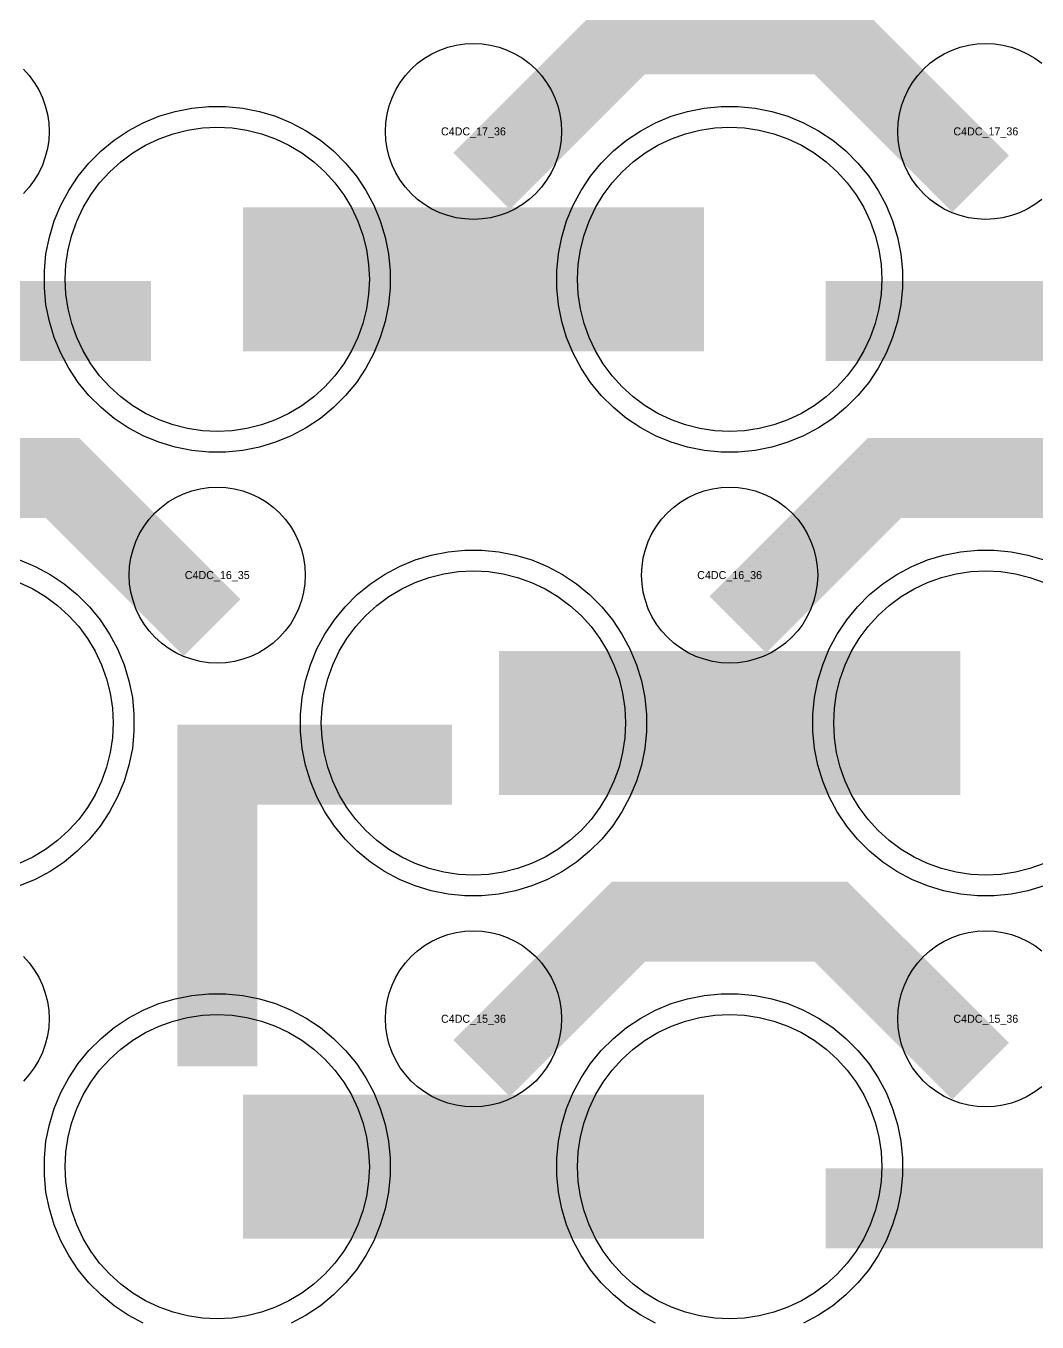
# Model space of a CAD drawing. Extents: x -11880 to 11880, y -14992 to 14992.
# Drawn here: x -619.7 to -304, y -12809.6 to -12404.9 of the extents above; entities that cross this region are included whole.
import ezdxf
from ezdxf.enums import TextEntityAlignment as Align

# ---------------------------------------------------------------- set-up
doc = ezdxf.new("R2010")
doc.units = 0
doc.header["$MEASUREMENT"] = 0
for name, color, linetype in [('GDS_775_DT_237', 138, 'CONTINUOUS'), ('RDL1_FS', 34, 'CONTINUOUS'), ('RDL_BS', 160, 'CONTINUOUS')]:
    doc.layers.add(name, color=color, linetype=linetype)

msp = doc.modelspace()

# ---------------------------------------------------------------- linework, layer by layer
at = {"layer": 'RDL1_FS', "color": 241, "true_color": 0xf7abae}
for points in [[(-560, -12531.484), (-564.657, -12531.255), (-569.268, -12530.571), (-573.791, -12529.439), (-578.181, -12527.867), (-582.395, -12525.875), (-586.395, -12523.477), (-590.14, -12520.699), (-593.594, -12517.569), (-596.724, -12514.115), (-599.502, -12510.37), (-601.9, -12506.37), (-603.892, -12502.156), (-605.464, -12497.766), (-606.596, -12493.243), (-607.28, -12488.632), (-607.509, -12483.975), (-607.28, -12479.318), (-606.596, -12474.707), (-605.464, -12470.184), (-603.892, -12465.794), (-601.9, -12461.58), (-599.502, -12457.58), (-596.724, -12453.835), (-593.594, -12450.381), (-590.14, -12447.251), (-586.395, -12444.473), (-582.395, -12442.075), (-578.181, -12440.083), (-573.791, -12438.511), (-569.268, -12437.379), (-564.657, -12436.695), (-560, -12436.466), (-555.343, -12436.695), (-550.732, -12437.379), (-546.209, -12438.511), (-541.819, -12440.083), (-537.605, -12442.075), (-533.605, -12444.473), (-529.86, -12447.251), (-526.406, -12450.381), (-523.276, -12453.835), (-520.498, -12457.58), (-518.1, -12461.58), (-516.108, -12465.794), (-514.536, -12470.184), (-513.404, -12474.707), (-512.72, -12479.318), (-512.491, -12483.975), (-512.72, -12488.632), (-513.404, -12493.243), (-514.536, -12497.766), (-516.108, -12502.156), (-518.1, -12506.37), (-520.498, -12510.37), (-523.276, -12514.115), (-526.406, -12517.569), (-529.86, -12520.699), (-533.605, -12523.477), (-537.605, -12525.875), (-541.819, -12527.867), (-546.209, -12529.439), (-550.732, -12530.571), (-555.343, -12531.255)], [(-400, -12531.484), (-404.657, -12531.255), (-409.268, -12530.571), (-413.791, -12529.439), (-418.181, -12527.867), (-422.395, -12525.875), (-426.395, -12523.477), (-430.14, -12520.699), (-433.594, -12517.569), (-436.724, -12514.115), (-439.502, -12510.37), (-441.9, -12506.37), (-443.892, -12502.156), (-445.464, -12497.766), (-446.596, -12493.243), (-447.28, -12488.632), (-447.509, -12483.975), (-447.28, -12479.318), (-446.596, -12474.707), (-445.464, -12470.184), (-443.892, -12465.794), (-441.9, -12461.58), (-439.502, -12457.58), (-436.724, -12453.835), (-433.594, -12450.381), (-430.14, -12447.251), (-426.395, -12444.473), (-422.395, -12442.075), (-418.181, -12440.083), (-413.791, -12438.511), (-409.268, -12437.379), (-404.657, -12436.695), (-400, -12436.466), (-395.343, -12436.695), (-390.732, -12437.379), (-386.209, -12438.511), (-381.819, -12440.083), (-377.605, -12442.075), (-373.605, -12444.473), (-369.86, -12447.251), (-366.406, -12450.381), (-363.276, -12453.835), (-360.498, -12457.58), (-358.1, -12461.58), (-356.108, -12465.794), (-354.536, -12470.184), (-353.404, -12474.707), (-352.72, -12479.318), (-352.491, -12483.975), (-352.72, -12488.632), (-353.404, -12493.243), (-354.536, -12497.766), (-356.108, -12502.156), (-358.1, -12506.37), (-360.498, -12510.37), (-363.276, -12514.115), (-366.406, -12517.569), (-369.86, -12520.699), (-373.605, -12523.477), (-377.605, -12525.875), (-381.819, -12527.867), (-386.209, -12529.439), (-390.732, -12530.571), (-395.343, -12531.255)]]:
    msp.add_lwpolyline(points, close=True, dxfattribs=at)
for points in [[(-551.998, -12483.975, 45, 45, 0), (-479.998, -12483.975, 45, 45, 0)], [(-479.998, -12483.975, 45, 45, 0), (-407.998, -12483.975, 45, 45, 0)]]:
    msp.add_lwpolyline(points, format="xyseb", dxfattribs=at)
at = {"layer": 'RDL1_FS'}
for points in [[(-480, -12670.049), (-484.657, -12669.82), (-489.268, -12669.136), (-493.791, -12668.004), (-498.181, -12666.432), (-502.395, -12664.44), (-506.395, -12662.042), (-510.14, -12659.264), (-513.594, -12656.134), (-516.724, -12652.68), (-519.502, -12648.935), (-521.9, -12644.935), (-523.892, -12640.721), (-525.464, -12636.331), (-526.596, -12631.808), (-527.28, -12627.197), (-527.509, -12622.54), (-527.28, -12617.883), (-526.596, -12613.272), (-525.464, -12608.749), (-523.892, -12604.359), (-521.9, -12600.145), (-519.502, -12596.145), (-516.724, -12592.4), (-513.594, -12588.946), (-510.14, -12585.816), (-506.395, -12583.038), (-502.395, -12580.64), (-498.181, -12578.648), (-493.791, -12577.076), (-489.268, -12575.944), (-484.657, -12575.26), (-480, -12575.031), (-475.343, -12575.26), (-470.732, -12575.944), (-466.209, -12577.076), (-461.819, -12578.648), (-457.605, -12580.64), (-453.605, -12583.038), (-449.86, -12585.816), (-446.406, -12588.946), (-443.276, -12592.4), (-440.498, -12596.145), (-438.1, -12600.145), (-436.108, -12604.359), (-434.536, -12608.749), (-433.404, -12613.272), (-432.72, -12617.883), (-432.491, -12622.54), (-432.72, -12627.197), (-433.404, -12631.808), (-434.536, -12636.331), (-436.108, -12640.721), (-438.1, -12644.935), (-440.498, -12648.935), (-443.276, -12652.68), (-446.406, -12656.134), (-449.86, -12659.264), (-453.605, -12662.042), (-457.605, -12664.44), (-461.819, -12666.432), (-466.209, -12668.004), (-470.732, -12669.136), (-475.343, -12669.82)], [(-560, -12808.614), (-564.657, -12808.385), (-569.268, -12807.701), (-573.791, -12806.569), (-578.181, -12804.997), (-582.395, -12803.005), (-586.395, -12800.607), (-590.14, -12797.829), (-593.594, -12794.699), (-596.724, -12791.245), (-599.502, -12787.5), (-601.9, -12783.5), (-603.892, -12779.286), (-605.464, -12774.896), (-606.596, -12770.373), (-607.28, -12765.762), (-607.509, -12761.105), (-607.28, -12756.448), (-606.596, -12751.837), (-605.464, -12747.314), (-603.892, -12742.924), (-601.9, -12738.71), (-599.502, -12734.71), (-596.724, -12730.965), (-593.594, -12727.511), (-590.14, -12724.381), (-586.395, -12721.603), (-582.395, -12719.205), (-578.181, -12717.213), (-573.791, -12715.641), (-569.268, -12714.509), (-564.657, -12713.825), (-560, -12713.596), (-555.343, -12713.825), (-550.732, -12714.509), (-546.209, -12715.641), (-541.819, -12717.213), (-537.605, -12719.205), (-533.605, -12721.603), (-529.86, -12724.381), (-526.406, -12727.511), (-523.276, -12730.965), (-520.498, -12734.71), (-518.1, -12738.71), (-516.108, -12742.924), (-514.536, -12747.314), (-513.404, -12751.837), (-512.72, -12756.448), (-512.491, -12761.105), (-512.72, -12765.762), (-513.404, -12770.373), (-514.536, -12774.896), (-516.108, -12779.286), (-518.1, -12783.5), (-520.498, -12787.5), (-523.276, -12791.245), (-526.406, -12794.699), (-529.86, -12797.829), (-533.605, -12800.607), (-537.605, -12803.005), (-541.819, -12804.997), (-546.209, -12806.569), (-550.732, -12807.701), (-555.343, -12808.385)], [(-400, -12808.614), (-404.657, -12808.385), (-409.268, -12807.701), (-413.791, -12806.569), (-418.181, -12804.997), (-422.395, -12803.005), (-426.395, -12800.607), (-430.14, -12797.829), (-433.594, -12794.699), (-436.724, -12791.245), (-439.502, -12787.5), (-441.9, -12783.5), (-443.892, -12779.286), (-445.464, -12774.896), (-446.596, -12770.373), (-447.28, -12765.762), (-447.509, -12761.105), (-447.28, -12756.448), (-446.596, -12751.837), (-445.464, -12747.314), (-443.892, -12742.924), (-441.9, -12738.71), (-439.502, -12734.71), (-436.724, -12730.965), (-433.594, -12727.511), (-430.14, -12724.381), (-426.395, -12721.603), (-422.395, -12719.205), (-418.181, -12717.213), (-413.791, -12715.641), (-409.268, -12714.509), (-404.657, -12713.825), (-400, -12713.596), (-395.343, -12713.825), (-390.732, -12714.509), (-386.209, -12715.641), (-381.819, -12717.213), (-377.605, -12719.205), (-373.605, -12721.603), (-369.86, -12724.381), (-366.406, -12727.511), (-363.276, -12730.965), (-360.498, -12734.71), (-358.1, -12738.71), (-356.108, -12742.924), (-354.536, -12747.314), (-353.404, -12751.837), (-352.72, -12756.448), (-352.491, -12761.105), (-352.72, -12765.762), (-353.404, -12770.373), (-354.536, -12774.896), (-356.108, -12779.286), (-358.1, -12783.5), (-360.498, -12787.5), (-363.276, -12791.245), (-366.406, -12794.699), (-369.86, -12797.829), (-373.605, -12800.607), (-377.605, -12803.005), (-381.819, -12804.997), (-386.209, -12806.569), (-390.732, -12807.701), (-395.343, -12808.385)]]:
    msp.add_lwpolyline(points, close=True, dxfattribs=at)
msp.add_lwpolyline([(-301.819, -12666.432), (-306.209, -12668.004), (-310.732, -12669.136), (-315.343, -12669.82), (-320, -12670.049), (-324.657, -12669.82), (-329.268, -12669.136), (-333.791, -12668.004), (-338.181, -12666.432), (-342.395, -12664.44), (-346.395, -12662.042), (-350.14, -12659.264), (-353.594, -12656.134), (-356.724, -12652.68), (-359.502, -12648.935), (-361.9, -12644.935), (-363.892, -12640.721), (-365.464, -12636.331), (-366.596, -12631.808), (-367.28, -12627.197), (-367.509, -12622.54), (-367.28, -12617.883), (-366.596, -12613.272), (-365.464, -12608.749), (-363.892, -12604.359), (-361.9, -12600.145), (-359.502, -12596.145), (-356.724, -12592.4), (-353.594, -12588.946), (-350.14, -12585.816), (-346.395, -12583.038), (-342.395, -12580.64), (-338.181, -12578.648), (-333.791, -12577.076), (-329.268, -12575.944), (-324.657, -12575.26), (-320, -12575.031), (-315.343, -12575.26), (-310.732, -12575.944), (-306.209, -12577.076), (-301.819, -12578.648)], dxfattribs=at)
at = {"layer": 'RDL1_FS', "color": 241, "true_color": 0xf7abae}
msp.add_lwpolyline([(-621.819, -12578.648), (-617.605, -12580.64), (-613.605, -12583.038), (-609.86, -12585.816), (-606.406, -12588.946), (-603.276, -12592.4), (-600.498, -12596.145), (-598.1, -12600.145), (-596.108, -12604.359), (-594.536, -12608.749), (-593.404, -12613.272), (-592.72, -12617.883), (-592.491, -12622.54), (-592.72, -12627.197), (-593.404, -12631.808), (-594.536, -12636.331), (-596.108, -12640.721), (-598.1, -12644.935), (-600.498, -12648.935), (-603.276, -12652.68), (-606.406, -12656.134), (-609.86, -12659.264), (-613.605, -12662.042), (-617.605, -12664.44), (-621.819, -12666.432)], dxfattribs=at)
at = {"layer": 'RDL1_FS'}
for points in [[(-471.998, -12622.54, 45, 45, 0), (-399.998, -12622.54, 45, 45, 0)], [(-399.998, -12622.54, 45, 45, 0), (-327.998, -12622.54, 45, 45, 0)], [(-551.998, -12761.105, 45, 45, 0), (-479.998, -12761.105, 45, 45, 0)], [(-479.998, -12761.105, 45, 45, 0), (-407.998, -12761.105, 45, 45, 0)]]:
    msp.add_lwpolyline(points, format="xyseb", dxfattribs=at)
at = {"layer": 'RDL_BS'}
for points in [[(-477.438, -12453.289, 25, 25, 0), (-431.623, -12407.474, 25, 25, 0), (-398.07, -12407.474, 25, 25, 0)], [(-321.599, -12454.188, 25, 25, 0), (-368.313, -12407.474, 25, 25, 0), (-398.071, -12407.474, 25, 25, 0)], [(-561.599, -12592.753, 25, 25, 0), (-608.313, -12546.039, 25, 25, 0), (-638.071, -12546.039, 25, 25, 0)], [(-397.438, -12591.854, 25, 25, 0), (-351.623, -12546.039, 25, 25, 0), (-318.07, -12546.039, 25, 25, 0)], [(-241.599, -12592.753, 25, 25, 0), (-288.313, -12546.039, 25, 25, 0), (-318.071, -12546.039, 25, 25, 0)], [(-560, -12729.81, 25, 25, 0), (-560, -12623.033, 25, 25, 0)], [(-572.5, -12635.533, 25, 25, 0), (-486.667, -12635.533, 25, 25, 0)], [(-532.944, -12635.533, 25, 25, 0), (-491.74, -12635.533, 25, 25, 0)], [(-560, -12653.502, 25, 25, 0), (-560, -12699.122, 25, 25, 0)], [(-477.438, -12730.419, 25, 25, 0), (-431.623, -12684.604, 25, 25, 0), (-398.07, -12684.604, 25, 25, 0)], [(-321.599, -12731.318, 25, 25, 0), (-368.313, -12684.604, 25, 25, 0), (-398.071, -12684.604, 25, 25, 0)], [(-369.984, -12774.118, 25, 25, 0), (-260.719, -12774.118, 25, 25, 0)]]:
    msp.add_lwpolyline(points, format="xyseb", dxfattribs=at)
for points in [[(-480, -12465.281), (-482.693, -12465.149), (-485.365, -12464.753), (-487.984, -12464.096), (-490.519, -12463.189), (-492.956, -12462.037), (-495.28, -12460.644), (-497.443, -12459.041), (-499.442, -12457.229), (-501.254, -12455.23), (-502.857, -12453.067), (-504.25, -12450.743), (-505.402, -12448.306), (-506.309, -12445.771), (-506.966, -12443.152), (-507.362, -12440.48), (-507.494, -12437.787), (-507.362, -12435.094), (-506.966, -12432.422), (-506.309, -12429.803), (-505.402, -12427.268), (-504.25, -12424.831), (-502.857, -12422.507), (-501.254, -12420.344), (-499.442, -12418.345), (-497.443, -12416.533), (-495.28, -12414.93), (-492.956, -12413.537), (-490.519, -12412.385), (-487.984, -12411.478), (-485.365, -12410.821), (-482.693, -12410.425), (-480, -12410.293), (-477.307, -12410.425), (-474.635, -12410.821), (-472.016, -12411.478), (-469.481, -12412.385), (-467.044, -12413.537), (-464.72, -12414.93), (-462.557, -12416.533), (-460.558, -12418.345), (-458.746, -12420.344), (-457.143, -12422.507), (-455.75, -12424.831), (-454.598, -12427.268), (-453.691, -12429.803), (-453.034, -12432.422), (-452.638, -12435.094), (-452.506, -12437.787), (-452.638, -12440.48), (-453.034, -12443.152), (-453.691, -12445.771), (-454.598, -12448.306), (-455.75, -12450.743), (-457.143, -12453.067), (-458.746, -12455.23), (-460.558, -12457.229), (-462.557, -12459.041), (-464.72, -12460.644), (-467.044, -12462.037), (-469.481, -12463.189), (-472.016, -12464.096), (-474.635, -12464.753), (-477.307, -12465.149)], [(-560, -12603.846), (-562.693, -12603.714), (-565.365, -12603.318), (-567.984, -12602.661), (-570.519, -12601.754), (-572.956, -12600.602), (-575.28, -12599.209), (-577.443, -12597.606), (-579.442, -12595.794), (-581.254, -12593.795), (-582.857, -12591.632), (-584.25, -12589.308), (-585.402, -12586.871), (-586.309, -12584.336), (-586.966, -12581.717), (-587.362, -12579.045), (-587.494, -12576.352), (-587.362, -12573.659), (-586.966, -12570.987), (-586.309, -12568.368), (-585.402, -12565.833), (-584.25, -12563.396), (-582.857, -12561.072), (-581.254, -12558.909), (-579.442, -12556.91), (-577.443, -12555.098), (-575.28, -12553.495), (-572.956, -12552.102), (-570.519, -12550.95), (-567.984, -12550.043), (-565.365, -12549.386), (-562.693, -12548.99), (-560, -12548.858), (-557.307, -12548.99), (-554.635, -12549.386), (-552.016, -12550.043), (-549.481, -12550.95), (-547.044, -12552.102), (-544.72, -12553.495), (-542.557, -12555.098), (-540.558, -12556.91), (-538.746, -12558.909), (-537.143, -12561.072), (-535.75, -12563.396), (-534.598, -12565.833), (-533.691, -12568.368), (-533.034, -12570.987), (-532.638, -12573.659), (-532.506, -12576.352), (-532.638, -12579.045), (-533.034, -12581.717), (-533.691, -12584.336), (-534.598, -12586.871), (-535.75, -12589.308), (-537.143, -12591.632), (-538.746, -12593.795), (-540.558, -12595.794), (-542.557, -12597.606), (-544.72, -12599.209), (-547.044, -12600.602), (-549.481, -12601.754), (-552.016, -12602.661), (-554.635, -12603.318), (-557.307, -12603.714)], [(-400, -12603.846), (-402.693, -12603.714), (-405.365, -12603.318), (-407.984, -12602.661), (-410.519, -12601.754), (-412.956, -12600.602), (-415.28, -12599.209), (-417.443, -12597.606), (-419.442, -12595.794), (-421.254, -12593.795), (-422.857, -12591.632), (-424.25, -12589.308), (-425.402, -12586.871), (-426.309, -12584.336), (-426.966, -12581.717), (-427.362, -12579.045), (-427.494, -12576.352), (-427.362, -12573.659), (-426.966, -12570.987), (-426.309, -12568.368), (-425.402, -12565.833), (-424.25, -12563.396), (-422.857, -12561.072), (-421.254, -12558.909), (-419.442, -12556.91), (-417.443, -12555.098), (-415.28, -12553.495), (-412.956, -12552.102), (-410.519, -12550.95), (-407.984, -12550.043), (-405.365, -12549.386), (-402.693, -12548.99), (-400, -12548.858), (-397.307, -12548.99), (-394.635, -12549.386), (-392.016, -12550.043), (-389.481, -12550.95), (-387.044, -12552.102), (-384.72, -12553.495), (-382.557, -12555.098), (-380.558, -12556.91), (-378.746, -12558.909), (-377.143, -12561.072), (-375.75, -12563.396), (-374.598, -12565.833), (-373.691, -12568.368), (-373.034, -12570.987), (-372.638, -12573.659), (-372.506, -12576.352), (-372.638, -12579.045), (-373.034, -12581.717), (-373.691, -12584.336), (-374.598, -12586.871), (-375.75, -12589.308), (-377.143, -12591.632), (-378.746, -12593.795), (-380.558, -12595.794), (-382.557, -12597.606), (-384.72, -12599.209), (-387.044, -12600.602), (-389.481, -12601.754), (-392.016, -12602.661), (-394.635, -12603.318), (-397.307, -12603.714)], [(-482.644, -12676.54), (-487.938, -12676.023), (-493.165, -12674.977), (-498.205, -12673.446), (-503.115, -12671.415), (-507.777, -12668.923), (-512.191, -12665.976), (-516.292, -12662.614), (-520.074, -12658.832), (-523.436, -12654.731), (-526.383, -12650.317), (-528.875, -12645.655), (-530.906, -12640.745), (-532.437, -12635.705), (-533.483, -12630.478), (-534, -12625.184), (-534, -12619.896), (-533.483, -12614.602), (-532.437, -12609.375), (-530.906, -12604.335), (-528.875, -12599.425), (-526.383, -12594.763), (-523.436, -12590.349), (-520.074, -12586.248), (-516.292, -12582.466), (-512.191, -12579.104), (-507.777, -12576.157), (-503.115, -12573.665), (-498.205, -12571.634), (-493.165, -12570.103), (-487.938, -12569.057), (-482.644, -12568.54), (-477.356, -12568.54), (-472.062, -12569.057), (-466.835, -12570.103), (-461.795, -12571.634), (-456.885, -12573.665), (-452.223, -12576.157), (-447.809, -12579.104), (-443.708, -12582.466), (-439.926, -12586.248), (-436.564, -12590.349), (-433.617, -12594.763), (-431.125, -12599.425), (-429.094, -12604.335), (-427.563, -12609.375), (-426.517, -12614.602), (-426, -12619.896), (-426, -12625.184), (-426.517, -12630.478), (-427.563, -12635.705), (-429.094, -12640.745), (-431.125, -12645.655), (-433.617, -12650.317), (-436.564, -12654.731), (-439.926, -12658.832), (-443.708, -12662.614), (-447.809, -12665.976), (-452.223, -12668.923), (-456.885, -12671.415), (-461.795, -12673.446), (-466.835, -12674.977), (-472.062, -12676.023), (-477.356, -12676.54)], [(-480, -12742.411), (-482.693, -12742.279), (-485.365, -12741.883), (-487.984, -12741.226), (-490.519, -12740.319), (-492.956, -12739.167), (-495.28, -12737.774), (-497.443, -12736.171), (-499.442, -12734.359), (-501.254, -12732.36), (-502.857, -12730.197), (-504.25, -12727.873), (-505.402, -12725.436), (-506.309, -12722.901), (-506.966, -12720.282), (-507.362, -12717.61), (-507.494, -12714.917), (-507.362, -12712.224), (-506.966, -12709.552), (-506.309, -12706.933), (-505.402, -12704.398), (-504.25, -12701.961), (-502.857, -12699.637), (-501.254, -12697.474), (-499.442, -12695.475), (-497.443, -12693.663), (-495.28, -12692.06), (-492.956, -12690.667), (-490.519, -12689.515), (-487.984, -12688.608), (-485.365, -12687.951), (-482.693, -12687.555), (-480, -12687.423), (-477.307, -12687.555), (-474.635, -12687.951), (-472.016, -12688.608), (-469.481, -12689.515), (-467.044, -12690.667), (-464.72, -12692.06), (-462.557, -12693.663), (-460.558, -12695.475), (-458.746, -12697.474), (-457.143, -12699.637), (-455.75, -12701.961), (-454.598, -12704.398), (-453.691, -12706.933), (-453.034, -12709.552), (-452.638, -12712.224), (-452.506, -12714.917), (-452.638, -12717.61), (-453.034, -12720.282), (-453.691, -12722.901), (-454.598, -12725.436), (-455.75, -12727.873), (-457.143, -12730.197), (-458.746, -12732.36), (-460.558, -12734.359), (-462.557, -12736.171), (-464.72, -12737.774), (-467.044, -12739.167), (-469.481, -12740.319), (-472.016, -12741.226), (-474.635, -12741.883), (-477.307, -12742.279)]]:
    msp.add_lwpolyline(points, close=True, dxfattribs=at)
for points in [[(-302.557, -12459.041), (-304.72, -12460.644), (-307.044, -12462.037), (-309.481, -12463.189), (-312.016, -12464.096), (-314.635, -12464.753), (-317.307, -12465.149), (-320, -12465.281), (-322.693, -12465.149), (-325.365, -12464.753), (-327.984, -12464.096), (-330.519, -12463.189), (-332.956, -12462.037), (-335.28, -12460.644), (-337.443, -12459.041), (-339.442, -12457.229), (-341.254, -12455.23), (-342.857, -12453.067), (-344.25, -12450.743), (-345.402, -12448.306), (-346.309, -12445.771), (-346.966, -12443.152), (-347.362, -12440.48), (-347.494, -12437.787), (-347.362, -12435.094), (-346.966, -12432.422), (-346.309, -12429.803), (-345.402, -12427.268), (-344.25, -12424.831), (-342.857, -12422.507), (-341.254, -12420.344), (-339.442, -12418.345), (-337.443, -12416.533), (-335.28, -12414.93), (-332.956, -12413.537), (-330.519, -12412.385), (-327.984, -12411.478), (-325.365, -12410.821), (-322.693, -12410.425), (-320, -12410.293), (-317.307, -12410.425), (-314.635, -12410.821), (-312.016, -12411.478), (-309.481, -12412.385), (-307.044, -12413.537), (-304.72, -12414.93), (-302.557, -12416.533)], [(-620.558, -12418.345), (-618.746, -12420.344), (-617.143, -12422.507), (-615.75, -12424.831), (-614.598, -12427.268), (-613.691, -12429.803), (-613.034, -12432.422), (-612.638, -12435.094), (-612.506, -12437.787), (-612.638, -12440.48), (-613.034, -12443.152), (-613.691, -12445.771), (-614.598, -12448.306), (-615.75, -12450.743), (-617.143, -12453.067), (-618.746, -12455.23), (-620.558, -12457.229)], [(-301.795, -12673.446), (-306.835, -12674.977), (-312.062, -12676.023), (-317.356, -12676.54), (-322.644, -12676.54), (-327.938, -12676.023), (-333.165, -12674.977), (-338.205, -12673.446), (-343.115, -12671.415), (-347.777, -12668.923), (-352.191, -12665.976), (-356.292, -12662.614), (-360.074, -12658.832), (-363.436, -12654.731), (-366.383, -12650.317), (-368.875, -12645.655), (-370.906, -12640.745), (-372.437, -12635.705), (-373.483, -12630.478), (-374, -12625.184), (-374, -12619.896), (-373.483, -12614.602), (-372.437, -12609.375), (-370.906, -12604.335), (-368.875, -12599.425), (-366.383, -12594.763), (-363.436, -12590.349), (-360.074, -12586.248), (-356.292, -12582.466), (-352.191, -12579.104), (-347.777, -12576.157), (-343.115, -12573.665), (-338.205, -12571.634), (-333.165, -12570.103), (-327.938, -12569.057), (-322.644, -12568.54), (-317.356, -12568.54), (-312.062, -12569.057), (-306.835, -12570.103), (-301.795, -12571.634)], [(-302.557, -12736.171), (-304.72, -12737.774), (-307.044, -12739.167), (-309.481, -12740.319), (-312.016, -12741.226), (-314.635, -12741.883), (-317.307, -12742.279), (-320, -12742.411), (-322.693, -12742.279), (-325.365, -12741.883), (-327.984, -12741.226), (-330.519, -12740.319), (-332.956, -12739.167), (-335.28, -12737.774), (-337.443, -12736.171), (-339.442, -12734.359), (-341.254, -12732.36), (-342.857, -12730.197), (-344.25, -12727.873), (-345.402, -12725.436), (-346.309, -12722.901), (-346.966, -12720.282), (-347.362, -12717.61), (-347.494, -12714.917), (-347.362, -12712.224), (-346.966, -12709.552), (-346.309, -12706.933), (-345.402, -12704.398), (-344.25, -12701.961), (-342.857, -12699.637), (-341.254, -12697.474), (-339.442, -12695.475), (-337.443, -12693.663), (-335.28, -12692.06), (-332.956, -12690.667), (-330.519, -12689.515), (-327.984, -12688.608), (-325.365, -12687.951), (-322.693, -12687.555), (-320, -12687.423), (-317.307, -12687.555), (-314.635, -12687.951), (-312.016, -12688.608), (-309.481, -12689.515), (-307.044, -12690.667), (-304.72, -12692.06), (-302.557, -12693.663)], [(-620.558, -12695.475), (-618.746, -12697.474), (-617.143, -12699.637), (-615.75, -12701.961), (-614.598, -12704.398), (-613.691, -12706.933), (-613.034, -12709.552), (-612.638, -12712.224), (-612.506, -12714.917), (-612.638, -12717.61), (-613.034, -12720.282), (-613.691, -12722.901), (-614.598, -12725.436), (-615.75, -12727.873), (-617.143, -12730.197), (-618.746, -12732.36), (-620.558, -12734.359)], [(-583.115, -12809.98), (-587.777, -12807.488), (-592.191, -12804.541), (-596.292, -12801.179), (-600.074, -12797.397), (-603.436, -12793.296), (-606.383, -12788.882), (-608.875, -12784.22), (-610.906, -12779.31), (-612.437, -12774.27), (-613.483, -12769.043), (-614, -12763.749), (-614, -12758.461), (-613.483, -12753.167), (-612.437, -12747.94), (-610.906, -12742.9), (-608.875, -12737.99), (-606.383, -12733.328), (-603.436, -12728.914), (-600.074, -12724.813), (-596.292, -12721.031), (-592.191, -12717.669), (-587.777, -12714.722), (-583.115, -12712.23), (-578.205, -12710.199), (-573.165, -12708.668), (-567.938, -12707.622), (-562.644, -12707.105), (-557.356, -12707.105), (-552.062, -12707.622), (-546.835, -12708.668), (-541.795, -12710.199), (-536.885, -12712.23), (-532.223, -12714.722), (-527.809, -12717.669), (-523.708, -12721.031), (-519.926, -12724.813), (-516.564, -12728.914), (-513.617, -12733.328), (-511.125, -12737.99), (-509.094, -12742.9), (-507.563, -12747.94), (-506.517, -12753.167), (-506, -12758.461), (-506, -12763.749), (-506.517, -12769.043), (-507.563, -12774.27), (-509.094, -12779.31), (-511.125, -12784.22), (-513.617, -12788.882), (-516.564, -12793.296), (-519.926, -12797.397), (-523.708, -12801.179), (-527.809, -12804.541), (-532.223, -12807.488), (-536.885, -12809.98)], [(-423.115, -12809.98), (-427.777, -12807.488), (-432.191, -12804.541), (-436.292, -12801.179), (-440.074, -12797.397), (-443.436, -12793.296), (-446.383, -12788.882), (-448.875, -12784.22), (-450.906, -12779.31), (-452.437, -12774.27), (-453.483, -12769.043), (-454, -12763.749), (-454, -12758.461), (-453.483, -12753.167), (-452.437, -12747.94), (-450.906, -12742.9), (-448.875, -12737.99), (-446.383, -12733.328), (-443.436, -12728.914), (-440.074, -12724.813), (-436.292, -12721.031), (-432.191, -12717.669), (-427.777, -12714.722), (-423.115, -12712.23), (-418.205, -12710.199), (-413.165, -12708.668), (-407.938, -12707.622), (-402.644, -12707.105), (-397.356, -12707.105), (-392.062, -12707.622), (-386.835, -12708.668), (-381.795, -12710.199), (-376.885, -12712.23), (-372.223, -12714.722), (-367.809, -12717.669), (-363.708, -12721.031), (-359.926, -12724.813), (-356.564, -12728.914), (-353.617, -12733.328), (-351.125, -12737.99), (-349.094, -12742.9), (-347.563, -12747.94), (-346.517, -12753.167), (-346, -12758.461), (-346, -12763.749), (-346.517, -12769.043), (-347.563, -12774.27), (-349.094, -12779.31), (-351.125, -12784.22), (-353.617, -12788.882), (-356.564, -12793.296), (-359.926, -12797.397), (-363.708, -12801.179), (-367.809, -12804.541), (-372.223, -12807.488), (-376.885, -12809.98)]]:
    msp.add_lwpolyline(points, dxfattribs=at)
at = {"layer": 'RDL_BS', "color": 241, "true_color": 0xf7abae}
for points in [[(-562.644, -12537.975), (-567.938, -12537.458), (-573.165, -12536.412), (-578.205, -12534.881), (-583.115, -12532.85), (-587.777, -12530.358), (-592.191, -12527.411), (-596.292, -12524.049), (-600.074, -12520.267), (-603.436, -12516.166), (-606.383, -12511.752), (-608.875, -12507.09), (-610.906, -12502.18), (-612.437, -12497.14), (-613.483, -12491.913), (-614, -12486.619), (-614, -12481.331), (-613.483, -12476.037), (-612.437, -12470.81), (-610.906, -12465.77), (-608.875, -12460.86), (-606.383, -12456.198), (-603.436, -12451.784), (-600.074, -12447.683), (-596.292, -12443.901), (-592.191, -12440.539), (-587.777, -12437.592), (-583.115, -12435.1), (-578.205, -12433.069), (-573.165, -12431.538), (-567.938, -12430.492), (-562.644, -12429.975), (-557.356, -12429.975), (-552.062, -12430.492), (-546.835, -12431.538), (-541.795, -12433.069), (-536.885, -12435.1), (-532.223, -12437.592), (-527.809, -12440.539), (-523.708, -12443.901), (-519.926, -12447.683), (-516.564, -12451.784), (-513.617, -12456.198), (-511.125, -12460.86), (-509.094, -12465.77), (-507.563, -12470.81), (-506.517, -12476.037), (-506, -12481.331), (-506, -12486.619), (-506.517, -12491.913), (-507.563, -12497.14), (-509.094, -12502.18), (-511.125, -12507.09), (-513.617, -12511.752), (-516.564, -12516.166), (-519.926, -12520.267), (-523.708, -12524.049), (-527.809, -12527.411), (-532.223, -12530.358), (-536.885, -12532.85), (-541.795, -12534.881), (-546.835, -12536.412), (-552.062, -12537.458), (-557.356, -12537.975)], [(-402.644, -12537.975), (-407.938, -12537.458), (-413.165, -12536.412), (-418.205, -12534.881), (-423.115, -12532.85), (-427.777, -12530.358), (-432.191, -12527.411), (-436.292, -12524.049), (-440.074, -12520.267), (-443.436, -12516.166), (-446.383, -12511.752), (-448.875, -12507.09), (-450.906, -12502.18), (-452.437, -12497.14), (-453.483, -12491.913), (-454, -12486.619), (-454, -12481.331), (-453.483, -12476.037), (-452.437, -12470.81), (-450.906, -12465.77), (-448.875, -12460.86), (-446.383, -12456.198), (-443.436, -12451.784), (-440.074, -12447.683), (-436.292, -12443.901), (-432.191, -12440.539), (-427.777, -12437.592), (-423.115, -12435.1), (-418.205, -12433.069), (-413.165, -12431.538), (-407.938, -12430.492), (-402.644, -12429.975), (-397.356, -12429.975), (-392.062, -12430.492), (-386.835, -12431.538), (-381.795, -12433.069), (-376.885, -12435.1), (-372.223, -12437.592), (-367.809, -12440.539), (-363.708, -12443.901), (-359.926, -12447.683), (-356.564, -12451.784), (-353.617, -12456.198), (-351.125, -12460.86), (-349.094, -12465.77), (-347.563, -12470.81), (-346.517, -12476.037), (-346, -12481.331), (-346, -12486.619), (-346.517, -12491.913), (-347.563, -12497.14), (-349.094, -12502.18), (-351.125, -12507.09), (-353.617, -12511.752), (-356.564, -12516.166), (-359.926, -12520.267), (-363.708, -12524.049), (-367.809, -12527.411), (-372.223, -12530.358), (-376.885, -12532.85), (-381.795, -12534.881), (-386.835, -12536.412), (-392.062, -12537.458), (-397.356, -12537.975)]]:
    msp.add_lwpolyline(points, close=True, dxfattribs=at)
for points in [[(-689.984, -12496.988, 25, 25, 0), (-580.719, -12496.988, 25, 25, 0)], [(-369.984, -12496.988, 25, 25, 0), (-260.719, -12496.988, 25, 25, 0)]]:
    msp.add_lwpolyline(points, format="xyseb", dxfattribs=at)
msp.add_lwpolyline([(-621.795, -12571.634), (-616.885, -12573.665), (-612.223, -12576.157), (-607.809, -12579.104), (-603.708, -12582.466), (-599.926, -12586.248), (-596.564, -12590.349), (-593.617, -12594.763), (-591.125, -12599.425), (-589.094, -12604.335), (-587.563, -12609.375), (-586.517, -12614.602), (-586, -12619.896), (-586, -12625.184), (-586.517, -12630.478), (-587.563, -12635.705), (-589.094, -12640.745), (-591.125, -12645.655), (-593.617, -12650.317), (-596.564, -12654.731), (-599.926, -12658.832), (-603.708, -12662.614), (-607.809, -12665.976), (-612.223, -12668.923), (-616.885, -12671.415), (-621.795, -12673.446)], dxfattribs=at)

# ---------------------------------------------------------------- texts
at = {"layer": 'GDS_775_DT_237'}
for s, p in [('C4DC_17_36', (-480, -12437.787)), ('C4DC_17_36', (-480, -12437.787)), ('C4DC_17_36', (-320, -12437.787)), ('C4DC_17_36', (-320, -12437.787)), ('C4DC_16_35', (-560, -12576.352)), ('C4DC_16_35', (-560, -12576.352)), ('C4DC_16_36', (-400, -12576.352)), ('C4DC_16_36', (-400, -12576.352)), ('C4DC_15_36', (-480, -12714.917)), ('C4DC_15_36', (-480, -12714.917)), ('C4DC_15_36', (-320, -12714.917)), ('C4DC_15_36', (-320, -12714.917))]:
    msp.add_text(s, height=2.5, dxfattribs=at).set_placement(p, align=Align.MIDDLE_CENTER)

doc.saveas('drawing.dxf')
